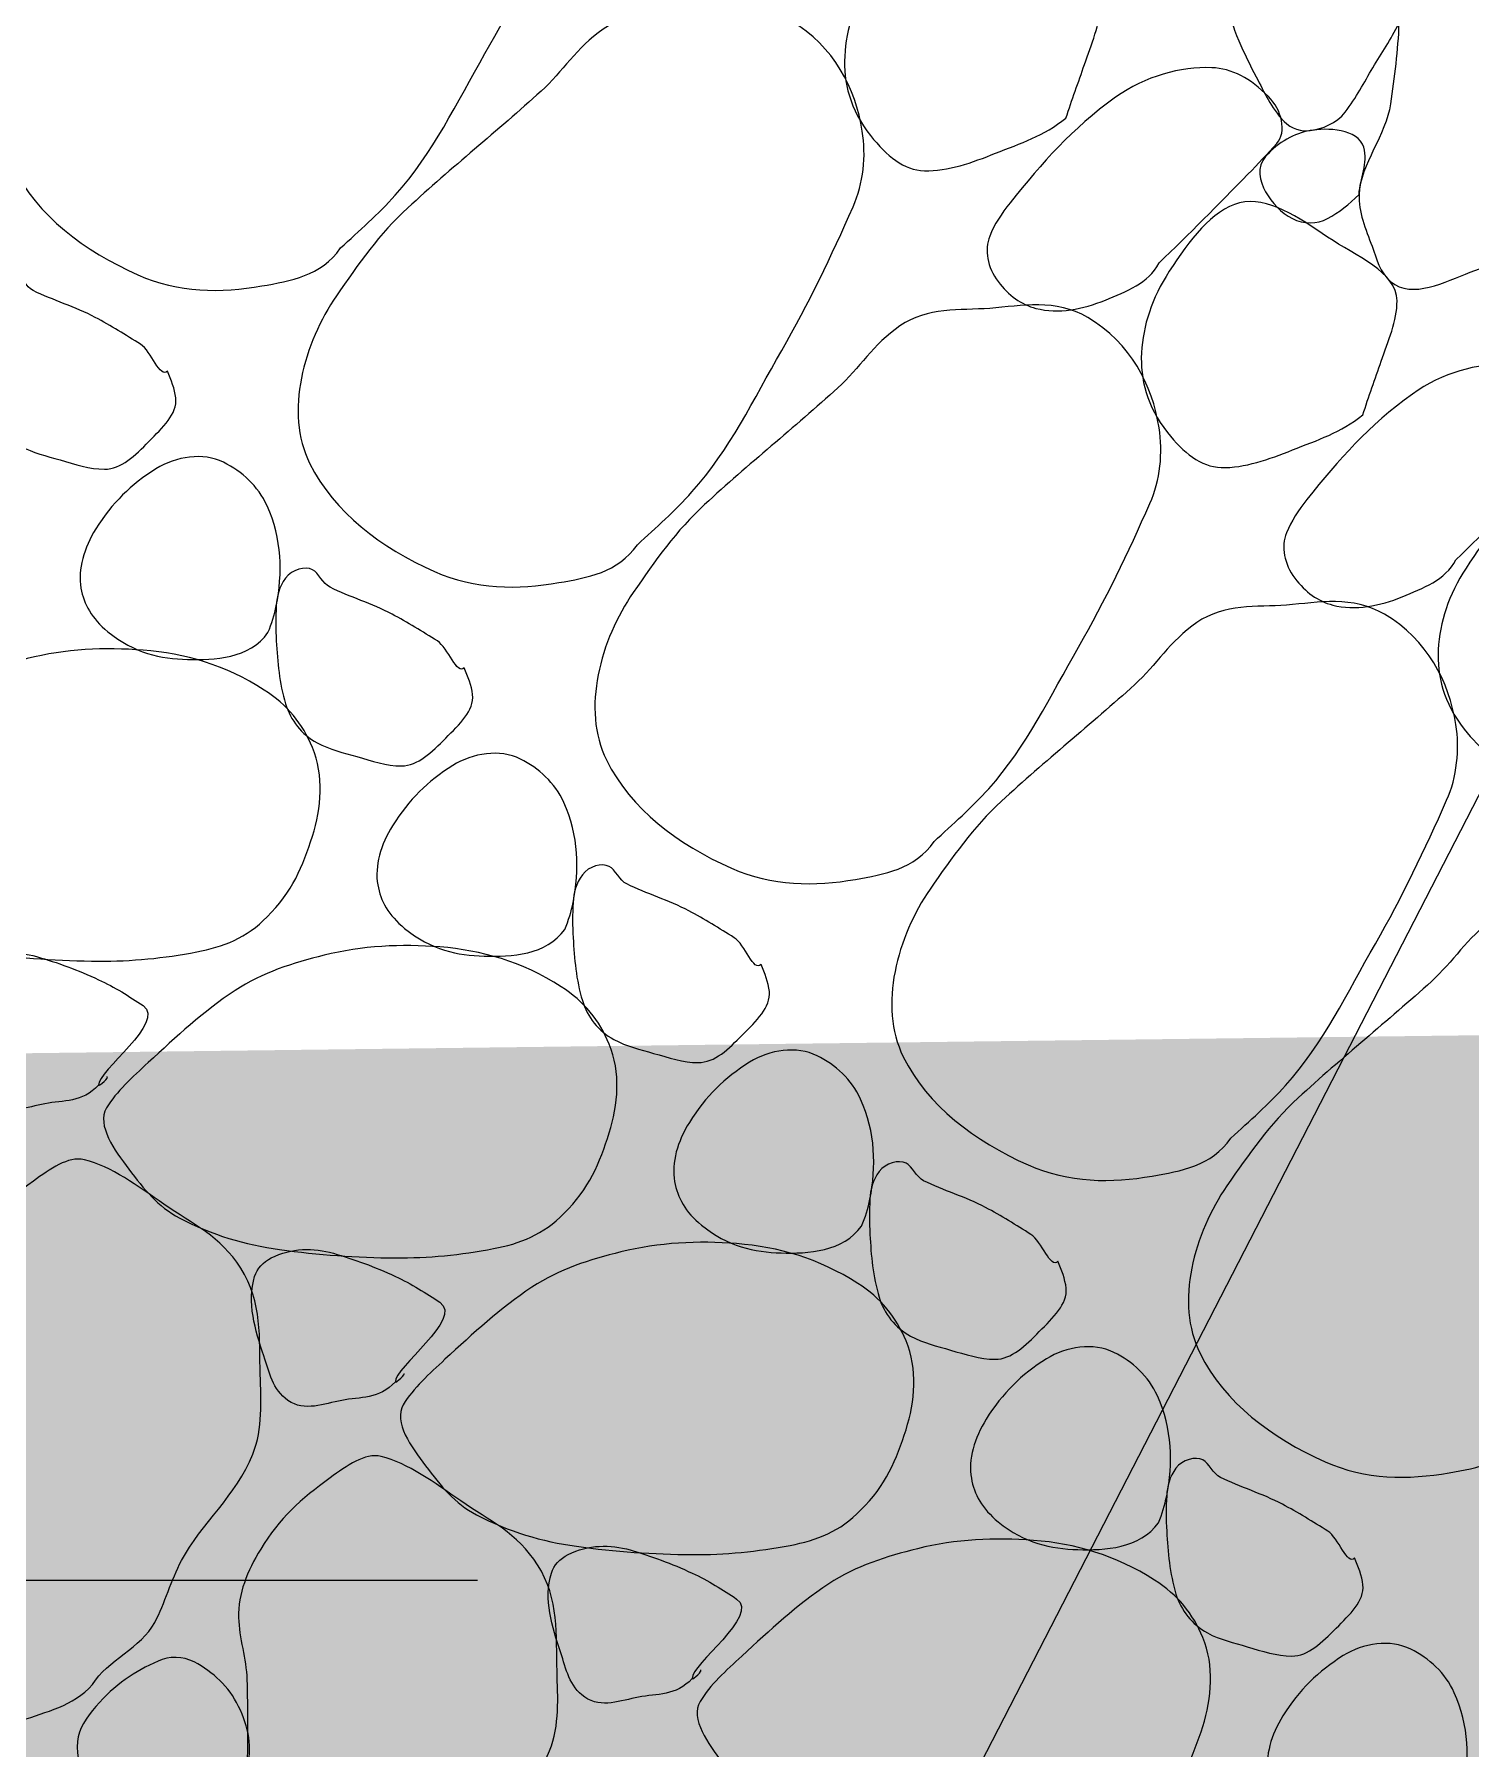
# Model space of a CAD drawing. Header units: feet. Extents: x 47819 to 50150, y 49272 to 50730.
# Drawn here: x 49385.9 to 49391.39, y 50327.24 to 50333.79 of the extents above; entities that cross this region are included whole.
import ezdxf

# ---------------------------------------------------------------- set-up
doc = ezdxf.new("R2010")
doc.units = ezdxf.units.FT
doc.header["$MEASUREMENT"] = 0
doc.linetypes.add('HIDDEN', pattern=[0.375, 0.25, -0.125])
doc.layers.add('GRID', color=254, linetype='HIDDEN')
doc.layers.add('SILT FENCE', color=200, linetype='Continuous')
doc.layers.add('Level 30', color=1, linetype='Continuous', lineweight=0)

msp = doc.modelspace()

# ---------------------------------------------------------------- linework, layer by layer
at = {"layer": 'GRID', "color": 252, "linetype": 'HIDDEN', "lineweight": 0, "ltscale": 33}
msp.add_line((47857.2219, 50327.8834), (50111.5419, 50327.8834), dxfattribs=at)
at = {"layer": 'Level 30', "color": 5, "linetype": 'Continuous', "lineweight": 0}
msp.add_line((49363.2033, 50276.0176), (49394.2252, 50336.3336), dxfattribs=at)
at = {"layer": 'Level 30', "color": 1, "linetype": 'Continuous', "lineweight": 0}
for points, knots in [([(49387.0743, 50332.9725), (49386.9997, 50332.8649), (49386.8823, 50332.8468), (49386.7738, 50332.8275), (49386.6191, 50332.8002), (49386.4543, 50332.801), (49386.3, 50332.87), (49386.0951, 50332.9616), (49385.9168, 50333.0947), (49385.8227, 50333.2836), (49385.7261, 50333.4775), (49385.8013, 50333.7438), (49385.9252, 50333.9236), (49386.0079, 50334.0435), (49386.0906, 50334.1613), (49386.1975, 50334.2594), (49386.3647, 50334.4129), (49386.5401, 50334.5544), (49386.7066, 50334.7049), (49386.7891, 50334.7795), (49386.8412, 50334.8712), (49386.9435, 50334.9418), (49387.0502, 50335.0155), (49387.1715, 50335.0002), (49387.2864, 50335.009), (49387.4102, 50335.0184), (49387.5375, 50335.0464), (49387.6612, 50334.9736), (49387.8259, 50334.8768), (49387.9073, 50334.7158), (49387.9334, 50334.5529), (49387.9486, 50334.458), (49387.9376, 50334.3525), (49387.8981, 50334.263), (49387.8152, 50334.0754), (49387.7284, 50333.8935), (49387.6258, 50333.715), (49387.5185, 50333.528), (49387.427, 50333.3345), (49387.2829, 50333.174), (49387.2176, 50333.1014), (49387.1456, 50333.0381), (49387.0743, 50332.9725)], [0, 0, 0, 0, 0.050597, 0.050597, 0.050597, 0.122728, 0.122728, 0.122728, 0.218507, 0.218507, 0.218507, 0.316787, 0.316787, 0.316787, 0.38235, 0.38235, 0.38235, 0.484937, 0.484937, 0.484937, 0.535738, 0.535738, 0.535738, 0.588733, 0.588733, 0.588733, 0.645816, 0.645816, 0.645816, 0.721809, 0.721809, 0.721809, 0.766098, 0.766098, 0.766098, 0.85889, 0.85889, 0.85889, 0.956017, 0.956017, 0.956017, 1, 1, 1, 1]), ([(49391.6606, 50333.0178), (49391.5831, 50332.9331), (49391.4841, 50332.915), (49391.3883, 50332.8799), (49391.2923, 50332.8447), (49391.1689, 50332.7749), (49391.0843, 50332.8445), (49391.0424, 50332.8791), (49391.0317, 50332.9299), (49391.0136, 50332.9789), (49390.9892, 50333.0447), (49390.9613, 50333.1119), (49390.9641, 50333.1769), (49390.9692, 50333.2935), (49391.0675, 50333.4028), (49391.0843, 50333.5233), (49391.0984, 50333.625), (49391.1122, 50333.7279), (49391.1161, 50333.8309), (49391.1204, 50333.944), (49391.119, 50334.0573), (49391.1161, 50334.1703), (49391.1141, 50334.2499), (49391.0859, 50334.3284), (49391.0843, 50334.4072), (49391.0824, 50334.498), (49391.1172, 50334.584), (49391.1691, 50334.6689), (49391.2409, 50334.7861), (49391.3206, 50334.8592), (49391.4343, 50334.9411), (49391.4974, 50334.9865), (49391.5663, 50335.0373), (49391.6288, 50335.0224), (49391.7319, 50334.9977), (49391.8324, 50334.9219), (49391.9328, 50334.8527), (49392.0429, 50334.7768), (49392.1492, 50334.7307), (49392.2263, 50334.6087), (49392.3097, 50334.4767), (49392.2968, 50334.3388), (49392.3005, 50334.2022), (49392.3033, 50334.1012), (49392.3115, 50333.9974), (49392.2722, 50333.8981), (49392.2094, 50333.739), (49392.0752, 50333.6333), (49392, 50333.4915), (49391.9603, 50333.4167), (49391.9365, 50333.3295), (49391.8975, 50333.2546), (49391.8468, 50333.1575), (49391.7155, 50333.1104), (49391.6606, 50333.0178)], [0, 0, 0, 0, 0.054316, 0.054316, 0.054316, 0.108799, 0.108799, 0.108799, 0.135821, 0.135821, 0.135821, 0.172146, 0.172146, 0.172146, 0.237422, 0.237422, 0.237422, 0.292461, 0.292461, 0.292461, 0.352873, 0.352873, 0.352873, 0.395413, 0.395413, 0.395413, 0.444368, 0.444368, 0.444368, 0.51201, 0.51201, 0.51201, 0.549525, 0.549525, 0.549525, 0.611502, 0.611502, 0.611502, 0.679424, 0.679424, 0.679424, 0.752988, 0.752988, 0.752988, 0.80734, 0.80734, 0.80734, 0.894432, 0.894432, 0.894432, 0.940374, 0.940374, 0.940374, 1, 1, 1, 1]), ([(49389.8447, 50333.4689), (49389.7607, 50333.4006), (49389.6712, 50333.3723), (49389.576, 50333.3345), (49389.4872, 50333.2993), (49389.393, 50333.2647), (49389.3038, 50333.2674), (49389.2259, 50333.2697), (49389.1595, 50333.3242), (49389.0987, 50333.4017), (49389.0194, 50333.5028), (49388.9942, 50333.6047), (49388.9997, 50333.7058), (49389.0055, 50333.8097), (49389.0383, 50333.9133), (49389.1058, 50334.0169), (49389.1829, 50334.1351), (49389.267, 50334.2499), (49389.3745, 50334.2785), (49389.4779, 50334.306), (49389.6026, 50334.2209), (49389.7104, 50334.1477), (49389.8181, 50334.0745), (49389.9737, 50334.0177), (49389.9755, 50333.9038), (49389.9768, 50333.8287), (49389.9411, 50333.7489), (49389.9154, 50333.674), (49389.892, 50333.6055), (49389.8674, 50333.5375), (49389.8447, 50333.4689)], [0, 0, 0, 0, 0.099321, 0.099321, 0.099321, 0.192025, 0.192025, 0.192025, 0.273076, 0.273076, 0.273076, 0.378794, 0.378794, 0.378794, 0.48747, 0.48747, 0.48747, 0.61146, 0.61146, 0.61146, 0.73063, 0.73063, 0.73063, 0.849753, 0.849753, 0.849753, 0.928287, 0.928287, 0.928287, 1, 1, 1, 1]), ([(49391.1161, 50333.8309), (49391.0852, 50333.7687), (49391.051, 50333.7175), (49391.0171, 50333.6612), (49390.9826, 50333.6039), (49390.9539, 50333.5476), (49390.9111, 50333.4915), (49390.8786, 50333.449), (49390.8228, 50333.427), (49390.7767, 50333.4208), (49390.7448, 50333.4165), (49390.7052, 50333.4275), (49390.6777, 50333.4562), (49390.6254, 50333.5107), (49390.6031, 50333.5664), (49390.5716, 50333.6259), (49390.5475, 50333.6715), (49390.5254, 50333.7164), (49390.5045, 50333.7638), (49390.4808, 50333.8173), (49390.4652, 50333.8781), (49390.4691, 50333.9335), (49390.4726, 50333.982), (49390.5028, 50334.025), (49390.5398, 50334.0678), (49390.6113, 50334.1506), (49390.6876, 50334.2015), (49390.7767, 50334.2411), (49390.8186, 50334.2596), (49390.872, 50334.2601), (49390.9146, 50334.2375), (49390.9887, 50334.1982), (49391.0458, 50334.1458), (49391.0843, 50334.0678), (49391.1226, 50333.9902), (49391.139, 50333.9066), (49391.1161, 50333.8309)], [0, 0, 0, 0, 0.087607, 0.087607, 0.087607, 0.176844, 0.176844, 0.176844, 0.244543, 0.244543, 0.244543, 0.291416, 0.291416, 0.291416, 0.380653, 0.380653, 0.380653, 0.449045, 0.449045, 0.449045, 0.526343, 0.526343, 0.526343, 0.594042, 0.594042, 0.594042, 0.724902, 0.724902, 0.724902, 0.786407, 0.786407, 0.786407, 0.893424, 0.893424, 0.893424, 1, 1, 1, 1]), ([(49388.2078, 50331.839), (49388.1332, 50331.7315), (49388.0158, 50331.7133), (49387.9073, 50331.6941), (49387.7526, 50331.6667), (49387.5878, 50331.6675), (49387.4335, 50331.7365), (49387.2286, 50331.8281), (49387.0503, 50331.9612), (49386.9562, 50332.1501), (49386.8596, 50332.344), (49386.9348, 50332.6103), (49387.0587, 50332.7901), (49387.1414, 50332.91), (49387.2241, 50333.0278), (49387.331, 50333.1259), (49387.4982, 50333.2794), (49387.6736, 50333.4209), (49387.8401, 50333.5714), (49387.9226, 50333.646), (49387.9747, 50333.7377), (49388.077, 50333.8083), (49388.1837, 50333.882), (49388.305, 50333.8667), (49388.4199, 50333.8755), (49388.5437, 50333.8849), (49388.6709, 50333.9129), (49388.7947, 50333.8401), (49388.9594, 50333.7433), (49389.0408, 50333.5823), (49389.0669, 50333.4194), (49389.0821, 50333.3245), (49389.0711, 50333.219), (49389.0316, 50333.1295), (49388.9487, 50332.9419), (49388.8619, 50332.7601), (49388.7593, 50332.5815), (49388.652, 50332.3946), (49388.5605, 50332.201), (49388.4164, 50332.0405), (49388.3511, 50331.9679), (49388.2791, 50331.9046), (49388.2078, 50331.839)], [0, 0, 0, 0, 0.050597, 0.050597, 0.050597, 0.122728, 0.122728, 0.122728, 0.218507, 0.218507, 0.218507, 0.316787, 0.316787, 0.316787, 0.38235, 0.38235, 0.38235, 0.484937, 0.484937, 0.484937, 0.535738, 0.535738, 0.535738, 0.588733, 0.588733, 0.588733, 0.645816, 0.645816, 0.645816, 0.721809, 0.721809, 0.721809, 0.766098, 0.766098, 0.766098, 0.85889, 0.85889, 0.85889, 0.956017, 0.956017, 0.956017, 1, 1, 1, 1]), ([(49390.2004, 50332.9152), (49390.16, 50332.8362), (49390.0745, 50332.8073), (49389.9953, 50332.7738), (49389.9105, 50332.7379), (49389.8153, 50332.72), (49389.7302, 50332.742), (49389.6736, 50332.7566), (49389.626, 50332.7901), (49389.5852, 50332.8445), (49389.5448, 50332.8985), (49389.5321, 50332.9656), (49389.5534, 50333.0178), (49389.5714, 50333.0619), (49389.5984, 50333.1044), (49389.6312, 50333.145), (49389.7563, 50333.3005), (49389.8648, 50333.4266), (49390.0342, 50333.5481), (49390.1486, 50333.6301), (49390.2815, 50333.6654), (49390.4019, 50333.6612), (49390.4777, 50333.6586), (49390.5497, 50333.6201), (49390.6176, 50333.5516), (49390.669, 50333.4998), (49390.6896, 50333.4164), (49390.6494, 50333.3713), (49390.6143, 50333.3319), (49390.5776, 50333.2934), (49390.5398, 50333.2546), (49390.4267, 50333.1386), (49390.3135, 50333.0237), (49390.2004, 50332.9152)], [0, 0, 0, 0, 0.081972, 0.081972, 0.081972, 0.169857, 0.169857, 0.169857, 0.228285, 0.228285, 0.228285, 0.286248, 0.286248, 0.286248, 0.335334, 0.335334, 0.335334, 0.522907, 0.522907, 0.522907, 0.649504, 0.649504, 0.649504, 0.729114, 0.729114, 0.729114, 0.789367, 0.789367, 0.789367, 0.842044, 0.842044, 0.842044, 1, 1, 1, 1]), ([(49390.9641, 50333.1769), (49390.926, 50333.1387), (49390.8881, 50333.109), (49390.8439, 50333.0849), (49390.8046, 50333.0636), (49390.7514, 50333.0636), (49390.7095, 50333.0849), (49390.6644, 50333.108), (49390.6325, 50333.145), (49390.607, 50333.1875), (49390.5833, 50333.2268), (49390.5727, 50333.283), (49390.607, 50333.3218), (49390.6571, 50333.3786), (49390.7174, 50333.4096), (49390.7767, 50333.4208), (49390.8415, 50333.4331), (49390.9604, 50333.4282), (49390.9818, 50333.3572), (49390.9998, 50333.2973), (49390.9675, 50333.2372), (49390.9641, 50333.1769)], [0, 0, 0, 0, 0.13075, 0.13075, 0.13075, 0.246831, 0.246831, 0.246831, 0.372114, 0.372114, 0.372114, 0.488195, 0.488195, 0.488195, 0.657947, 0.657947, 0.657947, 0.84346, 0.84346, 0.84346, 1, 1, 1, 1]), ([(49390.9782, 50332.3354), (49390.8942, 50332.2671), (49390.8047, 50332.2388), (49390.7095, 50332.201), (49390.6207, 50332.1658), (49390.5264, 50332.1312), (49390.4373, 50332.1339), (49390.3593, 50332.1362), (49390.293, 50332.1907), (49390.2322, 50332.2682), (49390.1529, 50332.3693), (49390.1277, 50332.4712), (49390.1332, 50332.5723), (49390.139, 50332.6762), (49390.1718, 50332.7798), (49390.2393, 50332.8834), (49390.3164, 50333.0016), (49390.4005, 50333.1164), (49390.508, 50333.145), (49390.6114, 50333.1725), (49390.7361, 50333.0875), (49390.8439, 50333.0142), (49390.9516, 50332.941), (49391.1072, 50332.8842), (49391.109, 50332.7703), (49391.1103, 50332.6952), (49391.0746, 50332.6154), (49391.0489, 50332.5405), (49391.0255, 50332.4721), (49391.0009, 50332.404), (49390.9782, 50332.3354)], [0, 0, 0, 0, 0.099321, 0.099321, 0.099321, 0.192025, 0.192025, 0.192025, 0.273076, 0.273076, 0.273076, 0.378794, 0.378794, 0.378794, 0.48747, 0.48747, 0.48747, 0.61146, 0.61146, 0.61146, 0.73063, 0.73063, 0.73063, 0.849753, 0.849753, 0.849753, 0.928287, 0.928287, 0.928287, 1, 1, 1, 1]), ([(49386.4131, 50332.5023), (49386.427, 50332.469), (49386.4415, 50332.4335), (49386.445, 50332.3997), (49386.4512, 50332.3383), (49386.3947, 50332.2864), (49386.3424, 50332.2336), (49386.2888, 50332.1795), (49386.2372, 50332.1277), (49386.1727, 50332.1275), (49386.1169, 50332.1274), (49386.059, 50332.1466), (49386.003, 50332.1629), (49385.951, 50332.178), (49385.9005, 50332.1893), (49385.851, 50332.2159), (49385.7922, 50332.2475), (49385.7498, 50332.3017), (49385.7308, 50332.3644), (49385.7066, 50332.4441), (49385.7001, 50332.524), (49385.6954, 50332.6048), (49385.6929, 50332.6495), (49385.6928, 50332.6944), (49385.6954, 50332.7392), (49385.6976, 50332.7764), (49385.7057, 50332.8111), (49385.7308, 50332.8452), (49385.7549, 50332.878), (49385.8058, 50332.8908), (49385.8333, 50332.877), (49385.8577, 50332.8649), (49385.8727, 50332.8234), (49385.9005, 50332.8099), (49385.9761, 50332.773), (49386.0613, 50332.7474), (49386.1374, 50332.7073), (49386.1967, 50332.6761), (49386.2541, 50332.6398), (49386.3106, 50332.6048), (49386.3513, 50332.5796), (49386.3857, 50332.471), (49386.4131, 50332.5023)], [0, 0, 0, 0, 0.046192, 0.046192, 0.046192, 0.130206, 0.130206, 0.130206, 0.216316, 0.216316, 0.216316, 0.290904, 0.290904, 0.290904, 0.360184, 0.360184, 0.360184, 0.442388, 0.442388, 0.442388, 0.546946, 0.546946, 0.546946, 0.604754, 0.604754, 0.604754, 0.652861, 0.652861, 0.652861, 0.699053, 0.699053, 0.699053, 0.739929, 0.739929, 0.739929, 0.850992, 0.850992, 0.850992, 0.93761, 0.93761, 0.93761, 1, 1, 1, 1]), ([(49389.3413, 50330.7055), (49389.2667, 50330.598), (49389.1493, 50330.5798), (49389.0408, 50330.5606), (49388.8861, 50330.5332), (49388.7213, 50330.534), (49388.567, 50330.603), (49388.3621, 50330.6946), (49388.1838, 50330.8277), (49388.0897, 50331.0166), (49387.9931, 50331.2105), (49388.0683, 50331.4768), (49388.1922, 50331.6566), (49388.2749, 50331.7765), (49388.3576, 50331.8944), (49388.4645, 50331.9925), (49388.6317, 50332.146), (49388.807, 50332.2874), (49388.9736, 50332.4379), (49389.056, 50332.5125), (49389.1082, 50332.6042), (49389.2105, 50332.6748), (49389.3172, 50332.7485), (49389.4385, 50332.7332), (49389.5534, 50332.742), (49389.6772, 50332.7514), (49389.8044, 50332.7794), (49389.9282, 50332.7066), (49390.0929, 50332.6098), (49390.1743, 50332.4488), (49390.2004, 50332.2859), (49390.2156, 50332.191), (49390.2046, 50332.0855), (49390.1651, 50331.996), (49390.0822, 50331.8084), (49389.9953, 50331.6266), (49389.8928, 50331.448), (49389.7855, 50331.2611), (49389.6939, 50331.0675), (49389.5499, 50330.907), (49389.4846, 50330.8344), (49389.4126, 50330.7711), (49389.3413, 50330.7055)], [0, 0, 0, 0, 0.050597, 0.050597, 0.050597, 0.122728, 0.122728, 0.122728, 0.218507, 0.218507, 0.218507, 0.316787, 0.316787, 0.316787, 0.38235, 0.38235, 0.38235, 0.484937, 0.484937, 0.484937, 0.535738, 0.535738, 0.535738, 0.588733, 0.588733, 0.588733, 0.645816, 0.645816, 0.645816, 0.721809, 0.721809, 0.721809, 0.766098, 0.766098, 0.766098, 0.85889, 0.85889, 0.85889, 0.956017, 0.956017, 0.956017, 1, 1, 1, 1]), ([(49391.3339, 50331.7817), (49391.2935, 50331.7027), (49391.208, 50331.6738), (49391.1288, 50331.6403), (49391.044, 50331.6044), (49390.9488, 50331.5866), (49390.8637, 50331.6085), (49390.8071, 50331.6231), (49390.7595, 50331.6566), (49390.7187, 50331.711), (49390.6783, 50331.765), (49390.6656, 50331.8321), (49390.6869, 50331.8843), (49390.7049, 50331.9284), (49390.7319, 50331.9709), (49390.7647, 50332.0115), (49390.8898, 50332.167), (49390.9983, 50332.2931), (49391.1677, 50332.4146), (49391.2821, 50332.4966), (49391.415, 50332.5319), (49391.5354, 50332.5277), (49391.6112, 50332.5251), (49391.6832, 50332.4866), (49391.7511, 50332.4181), (49391.8025, 50332.3663), (49391.8231, 50332.2829), (49391.7829, 50332.2378), (49391.7478, 50332.1984), (49391.711, 50332.1599), (49391.6733, 50332.1211), (49391.5602, 50332.0051), (49391.447, 50331.8902), (49391.3339, 50331.7817)], [0, 0, 0, 0, 0.081972, 0.081972, 0.081972, 0.169857, 0.169857, 0.169857, 0.228285, 0.228285, 0.228285, 0.286248, 0.286248, 0.286248, 0.335334, 0.335334, 0.335334, 0.522907, 0.522907, 0.522907, 0.649504, 0.649504, 0.649504, 0.729114, 0.729114, 0.729114, 0.789367, 0.789367, 0.789367, 0.842044, 0.842044, 0.842044, 1, 1, 1, 1]), ([(49386.7971, 50331.5031), (49386.7276, 50331.4046), (49386.5917, 50331.3974), (49386.4895, 50331.4006), (49386.388, 50331.4038), (49386.2865, 50331.424), (49386.1855, 50331.5067), (49386.1242, 50331.5568), (49386.0934, 50331.6123), (49386.0829, 50331.6728), (49386.0704, 50331.7452), (49386.0944, 50331.827), (49386.1395, 50331.8991), (49386.2024, 50331.9996), (49386.2734, 50332.0687), (49386.3693, 50332.1289), (49386.4458, 50332.177), (49386.5493, 50332.1925), (49386.6274, 50332.1537), (49386.6982, 50332.1184), (49386.7587, 50332.0644), (49386.7936, 50331.9875), (49386.8505, 50331.862), (49386.8533, 50331.7291), (49386.8289, 50331.6057), (49386.8221, 50331.5711), (49386.8116, 50331.537), (49386.7971, 50331.5031)], [0, 0, 0, 0, 0.135954, 0.135954, 0.135954, 0.270983, 0.270983, 0.270983, 0.352857, 0.352857, 0.352857, 0.450656, 0.450656, 0.450656, 0.586933, 0.586933, 0.586933, 0.695652, 0.695652, 0.695652, 0.79419, 0.79419, 0.79419, 0.954985, 0.954985, 0.954985, 1, 1, 1, 1]), ([(49392.1117, 50331.2019), (49392.0277, 50331.1336), (49391.9382, 50331.1053), (49391.843, 50331.0676), (49391.7542, 50331.0323), (49391.6599, 50330.9977), (49391.5708, 50331.0004), (49391.4928, 50331.0027), (49391.4265, 50331.0572), (49391.3657, 50331.1347), (49391.2864, 50331.2358), (49391.2612, 50331.3377), (49391.2667, 50331.4388), (49391.2724, 50331.5427), (49391.3053, 50331.6463), (49391.3728, 50331.7499), (49391.4499, 50331.8681), (49391.5339, 50331.9829), (49391.6415, 50332.0115), (49391.7449, 50332.039), (49391.8696, 50331.954), (49391.9774, 50331.8807), (49392.0851, 50331.8075), (49392.2407, 50331.7507), (49392.2425, 50331.6368), (49392.2437, 50331.5617), (49392.2081, 50331.4819), (49392.1824, 50331.407), (49392.159, 50331.3386), (49392.1344, 50331.2705), (49392.1117, 50331.2019)], [0, 0, 0, 0, 0.099321, 0.099321, 0.099321, 0.192025, 0.192025, 0.192025, 0.273076, 0.273076, 0.273076, 0.378794, 0.378794, 0.378794, 0.48747, 0.48747, 0.48747, 0.61146, 0.61146, 0.61146, 0.73063, 0.73063, 0.73063, 0.849753, 0.849753, 0.849753, 0.928287, 0.928287, 0.928287, 1, 1, 1, 1]), ([(49387.5466, 50331.3688), (49387.5605, 50331.3355), (49387.575, 50331.3), (49387.5785, 50331.2663), (49387.5847, 50331.2048), (49387.5282, 50331.1529), (49387.4759, 50331.1001), (49387.4223, 50331.046), (49387.3707, 50330.9942), (49387.3062, 50330.994), (49387.2504, 50330.9939), (49387.1925, 50331.0131), (49387.1365, 50331.0294), (49387.0845, 50331.0445), (49387.034, 50331.0558), (49386.9845, 50331.0824), (49386.9257, 50331.114), (49386.8833, 50331.1682), (49386.8643, 50331.2309), (49386.8401, 50331.3106), (49386.8336, 50331.3905), (49386.8289, 50331.4713), (49386.8263, 50331.516), (49386.8263, 50331.5609), (49386.8289, 50331.6057), (49386.8311, 50331.6429), (49386.8391, 50331.6776), (49386.8643, 50331.7117), (49386.8884, 50331.7445), (49386.9393, 50331.7573), (49386.9668, 50331.7436), (49386.9911, 50331.7314), (49387.0062, 50331.6899), (49387.034, 50331.6764), (49387.1096, 50331.6395), (49387.1947, 50331.6139), (49387.2709, 50331.5738), (49387.3302, 50331.5426), (49387.3876, 50331.5063), (49387.4441, 50331.4713), (49387.4848, 50331.4461), (49387.5192, 50331.3375), (49387.5466, 50331.3688)], [0, 0, 0, 0, 0.046192, 0.046192, 0.046192, 0.130206, 0.130206, 0.130206, 0.216316, 0.216316, 0.216316, 0.290904, 0.290904, 0.290904, 0.360184, 0.360184, 0.360184, 0.442388, 0.442388, 0.442388, 0.546946, 0.546946, 0.546946, 0.604754, 0.604754, 0.604754, 0.652861, 0.652861, 0.652861, 0.699053, 0.699053, 0.699053, 0.739929, 0.739929, 0.739929, 0.850992, 0.850992, 0.850992, 0.93761, 0.93761, 0.93761, 1, 1, 1, 1]), ([(49390.4748, 50329.572), (49390.4002, 50329.4645), (49390.2828, 50329.4463), (49390.1742, 50329.4271), (49390.0196, 50329.3997), (49389.8548, 50329.4005), (49389.7005, 50329.4695), (49389.4956, 50329.5611), (49389.3173, 50329.6943), (49389.2232, 50329.8832), (49389.1266, 50330.077), (49389.2018, 50330.3433), (49389.3257, 50330.5231), (49389.4084, 50330.643), (49389.4911, 50330.7609), (49389.598, 50330.859), (49389.7652, 50331.0125), (49389.9405, 50331.1539), (49390.1071, 50331.3044), (49390.1895, 50331.379), (49390.2417, 50331.4707), (49390.344, 50331.5413), (49390.4507, 50331.615), (49390.572, 50331.5997), (49390.6869, 50331.6085), (49390.8107, 50331.6179), (49390.9379, 50331.6459), (49391.0617, 50331.5731), (49391.2264, 50331.4763), (49391.3078, 50331.3153), (49391.3339, 50331.1524), (49391.3491, 50331.0575), (49391.3381, 50330.952), (49391.2985, 50330.8625), (49391.2157, 50330.6749), (49391.1288, 50330.4931), (49391.0263, 50330.3145), (49390.919, 50330.1276), (49390.8274, 50329.934), (49390.6834, 50329.7736), (49390.6181, 50329.7009), (49390.5461, 50329.6376), (49390.4748, 50329.572)], [0, 0, 0, 0, 0.050597, 0.050597, 0.050597, 0.122728, 0.122728, 0.122728, 0.218507, 0.218507, 0.218507, 0.316787, 0.316787, 0.316787, 0.38235, 0.38235, 0.38235, 0.484937, 0.484937, 0.484937, 0.535738, 0.535738, 0.535738, 0.588733, 0.588733, 0.588733, 0.645816, 0.645816, 0.645816, 0.721809, 0.721809, 0.721809, 0.766098, 0.766098, 0.766098, 0.85889, 0.85889, 0.85889, 0.956017, 0.956017, 0.956017, 1, 1, 1, 1]), ([(49386.7936, 50330.4177), (49386.7168, 50330.3372), (49386.6245, 50330.3024), (49386.5249, 50330.2834), (49386.4, 50330.2596), (49386.2752, 50330.2472), (49386.1501, 50330.248), (49386.0029, 50330.249), (49385.8554, 50330.2592), (49385.7082, 50330.2798), (49385.5751, 50330.2985), (49385.4504, 50330.3347), (49385.3263, 50330.4), (49385.2426, 50330.4441), (49385.1903, 50330.5104), (49385.1319, 50330.5874), (49385.0781, 50330.6583), (49385.0077, 50330.755), (49385.047, 50330.8208), (49385.0843, 50330.8831), (49385.1468, 50330.9396), (49385.2061, 50330.994), (49385.3151, 50331.094), (49385.4143, 50331.1875), (49385.5385, 50331.2698), (49385.6434, 50331.3393), (49385.7584, 50331.3743), (49385.8779, 50331.4041), (49386.0229, 50331.4404), (49386.1738, 50331.4477), (49386.3198, 50331.436), (49386.4805, 50331.423), (49386.632, 50331.3805), (49386.783, 50331.2839), (49386.8716, 50331.2273), (49386.9291, 50331.1552), (49386.9668, 50331.0647), (49387.0115, 50330.9574), (49387.0011, 50330.8332), (49386.9668, 50330.7253), (49386.9312, 50330.6131), (49386.89, 50330.5111), (49386.7936, 50330.4177)], [0, 0, 0, 0, 0.060327, 0.060327, 0.060327, 0.135919, 0.135919, 0.135919, 0.224896, 0.224896, 0.224896, 0.305284, 0.305284, 0.305284, 0.359513, 0.359513, 0.359513, 0.409373, 0.409373, 0.409373, 0.456607, 0.456607, 0.456607, 0.543329, 0.543329, 0.543329, 0.616633, 0.616633, 0.616633, 0.70561, 0.70561, 0.70561, 0.803499, 0.803499, 0.803499, 0.860951, 0.860951, 0.860951, 0.929109, 0.929109, 0.929109, 1, 1, 1, 1]), ([(49387.9306, 50330.3696), (49387.8611, 50330.2711), (49387.7252, 50330.2639), (49387.623, 50330.2671), (49387.5215, 50330.2703), (49387.42, 50330.2905), (49387.3189, 50330.3732), (49387.2577, 50330.4233), (49387.2269, 50330.4788), (49387.2164, 50330.5393), (49387.2039, 50330.6117), (49387.2279, 50330.6935), (49387.273, 50330.7656), (49387.3358, 50330.8661), (49387.4069, 50330.9352), (49387.5028, 50330.9954), (49387.5793, 50331.0435), (49387.6828, 50331.0591), (49387.7609, 50331.0202), (49387.8317, 50330.9849), (49387.8922, 50330.9309), (49387.9271, 50330.854), (49387.984, 50330.7285), (49387.9868, 50330.5956), (49387.9624, 50330.4722), (49387.9556, 50330.4376), (49387.9451, 50330.4036), (49387.9306, 50330.3696)], [0, 0, 0, 0, 0.135954, 0.135954, 0.135954, 0.270983, 0.270983, 0.270983, 0.352857, 0.352857, 0.352857, 0.450656, 0.450656, 0.450656, 0.586933, 0.586933, 0.586933, 0.695652, 0.695652, 0.695652, 0.79419, 0.79419, 0.79419, 0.954985, 0.954985, 0.954985, 1, 1, 1, 1]), ([(49388.6801, 50330.2353), (49388.694, 50330.202), (49388.7085, 50330.1665), (49388.7119, 50330.1328), (49388.7182, 50330.0713), (49388.6617, 50330.0194), (49388.6094, 50329.9666), (49388.5558, 50329.9125), (49388.5042, 50329.8607), (49388.4397, 50329.8605), (49388.3839, 50329.8604), (49388.326, 50329.8796), (49388.27, 50329.8959), (49388.218, 50329.911), (49388.1675, 50329.9223), (49388.118, 50329.9489), (49388.0592, 50329.9805), (49388.0168, 50330.0347), (49387.9978, 50330.0974), (49387.9736, 50330.1771), (49387.9671, 50330.257), (49387.9624, 50330.3378), (49387.9598, 50330.3825), (49387.9598, 50330.4274), (49387.9624, 50330.4722), (49387.9646, 50330.5094), (49387.9726, 50330.5441), (49387.9978, 50330.5782), (49388.0219, 50330.6111), (49388.0728, 50330.6238), (49388.1003, 50330.6101), (49388.1246, 50330.5979), (49388.1397, 50330.5564), (49388.1675, 50330.5429), (49388.243, 50330.506), (49388.3282, 50330.4804), (49388.4044, 50330.4404), (49388.4637, 50330.4091), (49388.5211, 50330.3728), (49388.5776, 50330.3378), (49388.6183, 50330.3126), (49388.6527, 50330.204), (49388.6801, 50330.2353)], [0, 0, 0, 0, 0.046192, 0.046192, 0.046192, 0.130206, 0.130206, 0.130206, 0.216316, 0.216316, 0.216316, 0.290904, 0.290904, 0.290904, 0.360184, 0.360184, 0.360184, 0.442388, 0.442388, 0.442388, 0.546946, 0.546946, 0.546946, 0.604754, 0.604754, 0.604754, 0.652861, 0.652861, 0.652861, 0.699053, 0.699053, 0.699053, 0.739929, 0.739929, 0.739929, 0.850992, 0.850992, 0.850992, 0.93761, 0.93761, 0.93761, 1, 1, 1, 1]), ([(49391.6083, 50328.4385), (49391.5337, 50328.331), (49391.4162, 50328.3128), (49391.3077, 50328.2936), (49391.1531, 50328.2662), (49390.9883, 50328.267), (49390.834, 50328.336), (49390.6291, 50328.4276), (49390.4508, 50328.5608), (49390.3567, 50328.7497), (49390.2601, 50328.9435), (49390.3353, 50329.2098), (49390.4592, 50329.3896), (49390.5419, 50329.5095), (49390.6245, 50329.6274), (49390.7314, 50329.7255), (49390.8987, 50329.879), (49391.074, 50330.0204), (49391.2406, 50330.1709), (49391.323, 50330.2455), (49391.3752, 50330.3372), (49391.4774, 50330.4078), (49391.5841, 50330.4815), (49391.7054, 50330.4662), (49391.8204, 50330.475), (49391.9442, 50330.4845), (49392.0714, 50330.5124), (49392.1952, 50330.4396), (49392.3599, 50330.3428), (49392.4413, 50330.1818), (49392.4674, 50330.0189), (49392.4826, 50329.924), (49392.4716, 50329.8186), (49392.432, 50329.729), (49392.3492, 50329.5414), (49392.2623, 50329.3596), (49392.1598, 50329.181), (49392.0525, 50328.9941), (49391.9609, 50328.8005), (49391.8169, 50328.6401), (49391.7516, 50328.5674), (49391.6796, 50328.5041), (49391.6083, 50328.4385)], [0, 0, 0, 0, 0.050597, 0.050597, 0.050597, 0.122728, 0.122728, 0.122728, 0.218507, 0.218507, 0.218507, 0.316787, 0.316787, 0.316787, 0.38235, 0.38235, 0.38235, 0.484937, 0.484937, 0.484937, 0.535738, 0.535738, 0.535738, 0.588733, 0.588733, 0.588733, 0.645816, 0.645816, 0.645816, 0.721809, 0.721809, 0.721809, 0.766098, 0.766098, 0.766098, 0.85889, 0.85889, 0.85889, 0.956017, 0.956017, 0.956017, 1, 1, 1, 1]), ([(49387.9271, 50329.2842), (49387.8503, 50329.2037), (49387.758, 50329.1689), (49387.6584, 50329.1499), (49387.5335, 50329.1261), (49387.4087, 50329.1137), (49387.2836, 50329.1145), (49387.1364, 50329.1155), (49386.9889, 50329.1257), (49386.8417, 50329.1463), (49386.7086, 50329.165), (49386.5839, 50329.2012), (49386.4598, 50329.2666), (49386.3761, 50329.3107), (49386.3238, 50329.3769), (49386.2654, 50329.4539), (49386.2116, 50329.5248), (49386.1412, 50329.6215), (49386.1805, 50329.6873), (49386.2178, 50329.7496), (49386.2803, 50329.8061), (49386.3396, 50329.8605), (49386.4486, 50329.9605), (49386.5478, 50330.0541), (49386.6719, 50330.1363), (49386.7769, 50330.2058), (49386.8919, 50330.2408), (49387.0114, 50330.2706), (49387.1564, 50330.3069), (49387.3072, 50330.3142), (49387.4533, 50330.3025), (49387.614, 50330.2895), (49387.7655, 50330.247), (49387.9165, 50330.1504), (49388.0051, 50330.0938), (49388.0626, 50330.0217), (49388.1003, 50329.9312), (49388.145, 50329.8239), (49388.1346, 50329.6997), (49388.1003, 50329.5918), (49388.0647, 50329.4796), (49388.0235, 50329.3776), (49387.9271, 50329.2842)], [0, 0, 0, 0, 0.060327, 0.060327, 0.060327, 0.135919, 0.135919, 0.135919, 0.224896, 0.224896, 0.224896, 0.305284, 0.305284, 0.305284, 0.359513, 0.359513, 0.359513, 0.409373, 0.409373, 0.409373, 0.456607, 0.456607, 0.456607, 0.543329, 0.543329, 0.543329, 0.616633, 0.616633, 0.616633, 0.70561, 0.70561, 0.70561, 0.803499, 0.803499, 0.803499, 0.860951, 0.860951, 0.860951, 0.929109, 0.929109, 0.929109, 1, 1, 1, 1]), ([(49386.1501, 50329.7743), (49386.0873, 50329.7069), (49386.0157, 50329.717), (49385.945, 50329.7035), (49385.8782, 50329.6908), (49385.8036, 50329.659), (49385.74, 50329.7035), (49385.6801, 50329.7455), (49385.6694, 50329.811), (49385.6481, 50329.8733), (49385.6142, 50329.972), (49385.5826, 50330.0797), (49385.6127, 50330.1773), (49385.6221, 50330.2077), (49385.6455, 50330.2323), (49385.6763, 50330.248), (49385.7534, 50330.2872), (49385.8382, 50330.2871), (49385.9132, 50330.2657), (49385.9931, 50330.2429), (49386.0714, 50330.2137), (49386.1501, 50330.1773), (49386.2113, 50330.149), (49386.2683, 50330.1135), (49386.3198, 50330.0783), (49386.411, 50330.016), (49386.1442, 50329.8277), (49386.1501, 50329.7743), (49386.1509, 50329.7674), (49386.1949, 50329.8084), (49386.1819, 50329.8061)], [0, 0, 0, 0, 0.103475, 0.103475, 0.103475, 0.201297, 0.201297, 0.201297, 0.293367, 0.293367, 0.293367, 0.439391, 0.439391, 0.439391, 0.484772, 0.484772, 0.484772, 0.598088, 0.598088, 0.598088, 0.7187, 0.7187, 0.7187, 0.812423, 0.812423, 0.812423, 0.978533, 0.978533, 0.978533, 1, 1, 1, 1]), ([(49389.0641, 50329.2362), (49388.9945, 50329.1376), (49388.8587, 50329.1304), (49388.7565, 50329.1336), (49388.655, 50329.1368), (49388.5535, 50329.1571), (49388.4524, 50329.2397), (49388.3911, 50329.2898), (49388.3604, 50329.3453), (49388.3499, 50329.4059), (49388.3374, 50329.4782), (49388.3614, 50329.56), (49388.4065, 50329.6321), (49388.4693, 50329.7326), (49388.5404, 50329.8017), (49388.6363, 50329.8619), (49388.7128, 50329.91), (49388.8163, 50329.9256), (49388.8944, 50329.8867), (49388.9651, 50329.8515), (49389.0257, 50329.7974), (49389.0606, 50329.7205), (49389.1175, 50329.595), (49389.1203, 50329.4621), (49389.0959, 50329.3387), (49389.0891, 50329.3041), (49389.0786, 50329.2701), (49389.0641, 50329.2362)], [0, 0, 0, 0, 0.135954, 0.135954, 0.135954, 0.270983, 0.270983, 0.270983, 0.352857, 0.352857, 0.352857, 0.450656, 0.450656, 0.450656, 0.586933, 0.586933, 0.586933, 0.695652, 0.695652, 0.695652, 0.79419, 0.79419, 0.79419, 0.954985, 0.954985, 0.954985, 1, 1, 1, 1]), ([(49386.1275, 50327.4846), (49386.05, 50327.4), (49385.951, 50327.3819), (49385.8552, 50327.3468), (49385.7592, 50327.3116), (49385.6357, 50327.2417), (49385.5512, 50327.3114), (49385.5092, 50327.346), (49385.4986, 50327.3968), (49385.4805, 50327.4458), (49385.4561, 50327.5116), (49385.4281, 50327.5788), (49385.431, 50327.6437), (49385.4361, 50327.7604), (49385.5344, 50327.8697), (49385.5512, 50327.9902), (49385.5653, 50328.0919), (49385.5791, 50328.1948), (49385.583, 50328.2978), (49385.5873, 50328.4109), (49385.5858, 50328.5242), (49385.583, 50328.6372), (49385.581, 50328.7168), (49385.5528, 50328.7953), (49385.5512, 50328.8741), (49385.5493, 50328.9648), (49385.5841, 50329.0508), (49385.636, 50329.1357), (49385.7078, 50329.253), (49385.7875, 50329.3261), (49385.9012, 50329.408), (49385.9642, 50329.4534), (49386.0332, 50329.5042), (49386.0957, 50329.4893), (49386.1988, 50329.4646), (49386.2993, 50329.3888), (49386.3997, 50329.3196), (49386.5098, 50329.2437), (49386.6161, 50329.1976), (49386.6932, 50329.0756), (49386.7766, 50328.9436), (49386.7636, 50328.8057), (49386.7674, 50328.6691), (49386.7702, 50328.5681), (49386.7783, 50328.4643), (49386.7391, 50328.365), (49386.6763, 50328.2058), (49386.5421, 50328.1002), (49386.4669, 50327.9584), (49386.4272, 50327.8836), (49386.4034, 50327.7963), (49386.3644, 50327.7215), (49386.3136, 50327.6244), (49386.1824, 50327.5773), (49386.1275, 50327.4846)], [0, 0, 0, 0, 0.054316, 0.054316, 0.054316, 0.108799, 0.108799, 0.108799, 0.135821, 0.135821, 0.135821, 0.172146, 0.172146, 0.172146, 0.237422, 0.237422, 0.237422, 0.292461, 0.292461, 0.292461, 0.352873, 0.352873, 0.352873, 0.395413, 0.395413, 0.395413, 0.444368, 0.444368, 0.444368, 0.51201, 0.51201, 0.51201, 0.549525, 0.549525, 0.549525, 0.611502, 0.611502, 0.611502, 0.679424, 0.679424, 0.679424, 0.752988, 0.752988, 0.752988, 0.80734, 0.80734, 0.80734, 0.894432, 0.894432, 0.894432, 0.940374, 0.940374, 0.940374, 1, 1, 1, 1]), ([(49389.8136, 50329.1018), (49389.8275, 50329.0685), (49389.842, 50329.033), (49389.8454, 50328.9993), (49389.8517, 50328.9378), (49389.7952, 50328.8859), (49389.7429, 50328.8331), (49389.6893, 50328.779), (49389.6377, 50328.7272), (49389.5732, 50328.727), (49389.5174, 50328.7269), (49389.4595, 50328.7461), (49389.4035, 50328.7624), (49389.3515, 50328.7775), (49389.301, 50328.7888), (49389.2515, 50328.8154), (49389.1927, 50328.847), (49389.1503, 50328.9012), (49389.1313, 50328.9639), (49389.1071, 50329.0437), (49389.1006, 50329.1235), (49389.0959, 50329.2043), (49389.0933, 50329.249), (49389.0933, 50329.2939), (49389.0959, 50329.3387), (49389.0981, 50329.3759), (49389.1061, 50329.4106), (49389.1313, 50329.4447), (49389.1554, 50329.4776), (49389.2063, 50329.4903), (49389.2338, 50329.4766), (49389.2581, 50329.4644), (49389.2732, 50329.423), (49389.301, 50329.4094), (49389.3765, 50329.3725), (49389.4617, 50329.3469), (49389.5378, 50329.3069), (49389.5972, 50329.2756), (49389.6546, 50329.2393), (49389.7111, 50329.2043), (49389.7518, 50329.1791), (49389.7862, 50329.0705), (49389.8136, 50329.1018)], [0, 0, 0, 0, 0.046192, 0.046192, 0.046192, 0.130206, 0.130206, 0.130206, 0.216316, 0.216316, 0.216316, 0.290904, 0.290904, 0.290904, 0.360184, 0.360184, 0.360184, 0.442388, 0.442388, 0.442388, 0.546946, 0.546946, 0.546946, 0.604754, 0.604754, 0.604754, 0.652861, 0.652861, 0.652861, 0.699053, 0.699053, 0.699053, 0.739929, 0.739929, 0.739929, 0.850992, 0.850992, 0.850992, 0.93761, 0.93761, 0.93761, 1, 1, 1, 1]), ([(49389.0606, 50328.1507), (49388.9838, 50328.0702), (49388.8915, 50328.0354), (49388.7919, 50328.0164), (49388.667, 50327.9926), (49388.5422, 50327.9802), (49388.4171, 50327.981), (49388.2699, 50327.982), (49388.1224, 50327.9923), (49387.9751, 50328.0129), (49387.8421, 50328.0315), (49387.7174, 50328.0677), (49387.5933, 50328.1331), (49387.5096, 50328.1772), (49387.4573, 50328.2434), (49387.3989, 50328.3204), (49387.3451, 50328.3913), (49387.2747, 50328.488), (49387.314, 50328.5538), (49387.3513, 50328.6161), (49387.4138, 50328.6726), (49387.4731, 50328.727), (49387.5821, 50328.827), (49387.6813, 50328.9206), (49387.8054, 50329.0028), (49387.9104, 50329.0723), (49388.0254, 50329.1073), (49388.1448, 50329.1372), (49388.2899, 50329.1734), (49388.4407, 50329.1807), (49388.5868, 50329.169), (49388.7475, 50329.156), (49388.899, 50329.1135), (49389.0499, 50329.0169), (49389.1385, 50328.9603), (49389.1961, 50328.8882), (49389.2338, 50328.7977), (49389.2785, 50328.6904), (49389.2681, 50328.5662), (49389.2338, 50328.4583), (49389.1982, 50328.3461), (49389.157, 50328.2442), (49389.0606, 50328.1507)], [0, 0, 0, 0, 0.060327, 0.060327, 0.060327, 0.135919, 0.135919, 0.135919, 0.224896, 0.224896, 0.224896, 0.305284, 0.305284, 0.305284, 0.359513, 0.359513, 0.359513, 0.409373, 0.409373, 0.409373, 0.456607, 0.456607, 0.456607, 0.543329, 0.543329, 0.543329, 0.616633, 0.616633, 0.616633, 0.70561, 0.70561, 0.70561, 0.803499, 0.803499, 0.803499, 0.860951, 0.860951, 0.860951, 0.929109, 0.929109, 0.929109, 1, 1, 1, 1]), ([(49387.2836, 50328.6408), (49387.2208, 50328.5734), (49387.1492, 50328.5836), (49387.0785, 50328.5701), (49387.0117, 50328.5573), (49386.9371, 50328.5255), (49386.8735, 50328.5701), (49386.8136, 50328.612), (49386.8029, 50328.6775), (49386.7815, 50328.7398), (49386.7477, 50328.8385), (49386.7161, 50328.9462), (49386.7462, 50329.0438), (49386.7556, 50329.0742), (49386.779, 50329.0988), (49386.8098, 50329.1145), (49386.8869, 50329.1537), (49386.9717, 50329.1536), (49387.0467, 50329.1322), (49387.1266, 50329.1094), (49387.2049, 50329.0802), (49387.2836, 50329.0438), (49387.3447, 50329.0155), (49387.4018, 50328.98), (49387.4533, 50328.9448), (49387.5445, 50328.8825), (49387.2777, 50328.6942), (49387.2836, 50328.6408), (49387.2844, 50328.6339), (49387.3284, 50328.6749), (49387.3154, 50328.6726)], [0, 0, 0, 0, 0.103475, 0.103475, 0.103475, 0.201297, 0.201297, 0.201297, 0.293367, 0.293367, 0.293367, 0.439391, 0.439391, 0.439391, 0.484772, 0.484772, 0.484772, 0.598088, 0.598088, 0.598088, 0.7187, 0.7187, 0.7187, 0.812423, 0.812423, 0.812423, 0.978533, 0.978533, 0.978533, 1, 1, 1, 1]), ([(49390.1976, 50328.1027), (49390.128, 50328.0041), (49389.9922, 50327.9969), (49389.89, 50328.0001), (49389.7885, 50328.0033), (49389.687, 50328.0236), (49389.5859, 50328.1062), (49389.5246, 50328.1563), (49389.4939, 50328.2118), (49389.4834, 50328.2724), (49389.4709, 50328.3447), (49389.4949, 50328.4265), (49389.54, 50328.4986), (49389.6028, 50328.5991), (49389.6739, 50328.6682), (49389.7698, 50328.7284), (49389.8463, 50328.7765), (49389.9498, 50328.7921), (49390.0279, 50328.7532), (49390.0986, 50328.718), (49390.1592, 50328.6639), (49390.194, 50328.587), (49390.251, 50328.4615), (49390.2538, 50328.3286), (49390.2294, 50328.2052), (49390.2226, 50328.1706), (49390.2121, 50328.1366), (49390.1976, 50328.1027)], [0, 0, 0, 0, 0.135954, 0.135954, 0.135954, 0.270983, 0.270983, 0.270983, 0.352857, 0.352857, 0.352857, 0.450656, 0.450656, 0.450656, 0.586933, 0.586933, 0.586933, 0.695652, 0.695652, 0.695652, 0.79419, 0.79419, 0.79419, 0.954985, 0.954985, 0.954985, 1, 1, 1, 1]), ([(49387.261, 50326.3512), (49387.1835, 50326.2665), (49387.0845, 50326.2484), (49386.9887, 50326.2133), (49386.8927, 50326.1781), (49386.7692, 50326.1083), (49386.6847, 50326.1779), (49386.6427, 50326.2125), (49386.6321, 50326.2633), (49386.614, 50326.3123), (49386.5896, 50326.3781), (49386.5616, 50326.4453), (49386.5645, 50326.5103), (49386.5695, 50326.6269), (49386.6679, 50326.7362), (49386.6847, 50326.8567), (49386.6988, 50326.9584), (49386.7125, 50327.0613), (49386.7165, 50327.1643), (49386.7208, 50327.2774), (49386.7193, 50327.3907), (49386.7165, 50327.5037), (49386.7145, 50327.5833), (49386.6863, 50327.6618), (49386.6847, 50327.7406), (49386.6828, 50327.8314), (49386.7176, 50327.9174), (49386.7695, 50328.0022), (49386.8413, 50328.1195), (49386.921, 50328.1926), (49387.0347, 50328.2745), (49387.0977, 50328.3199), (49387.1667, 50328.3707), (49387.2291, 50328.3558), (49387.3323, 50328.3311), (49387.4328, 50328.2553), (49387.5332, 50328.1861), (49387.6433, 50328.1102), (49387.7496, 50328.0641), (49387.8267, 50327.9421), (49387.9101, 50327.8101), (49387.8971, 50327.6722), (49387.9009, 50327.5356), (49387.9037, 50327.4346), (49387.9118, 50327.3308), (49387.8726, 50327.2315), (49387.8098, 50327.0724), (49387.6756, 50326.9667), (49387.6004, 50326.8249), (49387.5607, 50326.7501), (49387.5369, 50326.6629), (49387.4978, 50326.588), (49387.4471, 50326.4909), (49387.3159, 50326.4438), (49387.261, 50326.3512)], [0, 0, 0, 0, 0.054316, 0.054316, 0.054316, 0.108799, 0.108799, 0.108799, 0.135821, 0.135821, 0.135821, 0.172146, 0.172146, 0.172146, 0.237422, 0.237422, 0.237422, 0.292461, 0.292461, 0.292461, 0.352873, 0.352873, 0.352873, 0.395413, 0.395413, 0.395413, 0.444368, 0.444368, 0.444368, 0.51201, 0.51201, 0.51201, 0.549525, 0.549525, 0.549525, 0.611502, 0.611502, 0.611502, 0.679424, 0.679424, 0.679424, 0.752988, 0.752988, 0.752988, 0.80734, 0.80734, 0.80734, 0.894432, 0.894432, 0.894432, 0.940374, 0.940374, 0.940374, 1, 1, 1, 1]), ([(49390.9471, 50327.9683), (49390.961, 50327.935), (49390.9755, 50327.8996), (49390.9789, 50327.8658), (49390.9852, 50327.8043), (49390.9287, 50327.7524), (49390.8764, 50327.6996), (49390.8228, 50327.6455), (49390.7712, 50327.5937), (49390.7067, 50327.5935), (49390.6509, 50327.5934), (49390.593, 50327.6126), (49390.537, 50327.6289), (49390.485, 50327.644), (49390.4345, 50327.6553), (49390.385, 50327.6819), (49390.3262, 50327.7135), (49390.2838, 50327.7677), (49390.2648, 50327.8304), (49390.2406, 50327.9102), (49390.2341, 50327.99), (49390.2294, 50328.0708), (49390.2268, 50328.1155), (49390.2268, 50328.1604), (49390.2294, 50328.2052), (49390.2316, 50328.2424), (49390.2396, 50328.2771), (49390.2648, 50328.3113), (49390.2889, 50328.3441), (49390.3398, 50328.3568), (49390.3673, 50328.3431), (49390.3916, 50328.3309), (49390.4066, 50328.2895), (49390.4345, 50328.2759), (49390.51, 50328.239), (49390.5952, 50328.2134), (49390.6713, 50328.1734), (49390.7307, 50328.1421), (49390.7881, 50328.1059), (49390.8446, 50328.0708), (49390.8853, 50328.0456), (49390.9197, 50327.937), (49390.9471, 50327.9683)], [0, 0, 0, 0, 0.046192, 0.046192, 0.046192, 0.130206, 0.130206, 0.130206, 0.216316, 0.216316, 0.216316, 0.290904, 0.290904, 0.290904, 0.360184, 0.360184, 0.360184, 0.442388, 0.442388, 0.442388, 0.546946, 0.546946, 0.546946, 0.604754, 0.604754, 0.604754, 0.652861, 0.652861, 0.652861, 0.699053, 0.699053, 0.699053, 0.739929, 0.739929, 0.739929, 0.850992, 0.850992, 0.850992, 0.93761, 0.93761, 0.93761, 1, 1, 1, 1]), ([(49388.4171, 50327.5073), (49388.3543, 50327.4399), (49388.2827, 50327.4501), (49388.212, 50327.4366), (49388.1452, 50327.4238), (49388.0706, 50327.392), (49388.007, 50327.4366), (49387.9471, 50327.4785), (49387.9364, 50327.544), (49387.915, 50327.6063), (49387.8812, 50327.705), (49387.8496, 50327.8127), (49387.8797, 50327.9103), (49387.889, 50327.9407), (49387.9124, 50327.9653), (49387.9433, 50327.981), (49388.0204, 50328.0202), (49388.1052, 50328.0201), (49388.1802, 50327.9987), (49388.2601, 50327.9759), (49388.3384, 50327.9467), (49388.4171, 50327.9103), (49388.4782, 50327.882), (49388.5353, 50327.8465), (49388.5868, 50327.8113), (49388.678, 50327.749), (49388.4112, 50327.5607), (49388.4171, 50327.5073), (49388.4178, 50327.5004), (49388.4619, 50327.5414), (49388.4489, 50327.5391)], [0, 0, 0, 0, 0.103475, 0.103475, 0.103475, 0.201297, 0.201297, 0.201297, 0.293367, 0.293367, 0.293367, 0.439391, 0.439391, 0.439391, 0.484772, 0.484772, 0.484772, 0.598088, 0.598088, 0.598088, 0.7187, 0.7187, 0.7187, 0.812423, 0.812423, 0.812423, 0.978533, 0.978533, 0.978533, 1, 1, 1, 1]), ([(49390.194, 50327.0172), (49390.1173, 50326.9367), (49390.025, 50326.9019), (49389.9253, 50326.8829), (49389.8005, 50326.8591), (49389.6757, 50326.8467), (49389.5506, 50326.8475), (49389.4033, 50326.8485), (49389.2559, 50326.8588), (49389.1086, 50326.8794), (49388.9756, 50326.898), (49388.8509, 50326.9342), (49388.7268, 50326.9996), (49388.6431, 50327.0437), (49388.5908, 50327.1099), (49388.5323, 50327.187), (49388.4786, 50327.2578), (49388.4082, 50327.3545), (49388.4475, 50327.4203), (49388.4848, 50327.4826), (49388.5472, 50327.5391), (49388.6066, 50327.5935), (49388.7155, 50327.6935), (49388.8148, 50327.7871), (49388.9389, 50327.8693), (49389.0439, 50327.9388), (49389.1589, 50327.9738), (49389.2783, 50328.0037), (49389.4234, 50328.0399), (49389.5742, 50328.0472), (49389.7203, 50328.0355), (49389.881, 50328.0225), (49390.0325, 50327.98), (49390.1834, 50327.8835), (49390.272, 50327.8268), (49390.3296, 50327.7547), (49390.3673, 50327.6643), (49390.412, 50327.557), (49390.4015, 50327.4327), (49390.3673, 50327.3248), (49390.3317, 50327.2126), (49390.2904, 50327.1107), (49390.194, 50327.0172)], [0, 0, 0, 0, 0.060327, 0.060327, 0.060327, 0.135919, 0.135919, 0.135919, 0.224896, 0.224896, 0.224896, 0.305284, 0.305284, 0.305284, 0.359513, 0.359513, 0.359513, 0.409373, 0.409373, 0.409373, 0.456607, 0.456607, 0.456607, 0.543329, 0.543329, 0.543329, 0.616633, 0.616633, 0.616633, 0.70561, 0.70561, 0.70561, 0.803499, 0.803499, 0.803499, 0.860951, 0.860951, 0.860951, 0.929109, 0.929109, 0.929109, 1, 1, 1, 1]), ([(49391.3311, 50326.9692), (49391.2615, 50326.8707), (49391.1256, 50326.8634), (49391.0235, 50326.8666), (49390.922, 50326.8698), (49390.8205, 50326.8901), (49390.7194, 50326.9727), (49390.6581, 50327.0228), (49390.6274, 50327.0783), (49390.6169, 50327.1389), (49390.6044, 50327.2112), (49390.6284, 50327.2931), (49390.6735, 50327.3651), (49390.7363, 50327.4656), (49390.8074, 50327.5347), (49390.9033, 50327.595), (49390.9798, 50327.643), (49391.0833, 50327.6586), (49391.1614, 50327.6197), (49391.2321, 50327.5845), (49391.2927, 50327.5304), (49391.3275, 50327.4535), (49391.3844, 50327.328), (49391.3873, 50327.1952), (49391.3629, 50327.0717), (49391.3561, 50327.0371), (49391.3456, 50327.0031), (49391.3311, 50326.9692)], [0, 0, 0, 0, 0.135954, 0.135954, 0.135954, 0.270983, 0.270983, 0.270983, 0.352857, 0.352857, 0.352857, 0.450656, 0.450656, 0.450656, 0.586933, 0.586933, 0.586933, 0.695652, 0.695652, 0.695652, 0.79419, 0.79419, 0.79419, 0.954985, 0.954985, 0.954985, 1, 1, 1, 1]), ([(49386.7165, 50327.1643), (49386.6856, 50327.1021), (49386.6514, 50327.0509), (49386.6175, 50326.9946), (49386.583, 50326.9373), (49386.5542, 50326.881), (49386.5114, 50326.8249), (49386.479, 50326.7824), (49386.4232, 50326.7604), (49386.3771, 50326.7542), (49386.3452, 50326.7499), (49386.3056, 50326.7609), (49386.2781, 50326.7896), (49386.2258, 50326.8441), (49386.2035, 50326.8998), (49386.172, 50326.9593), (49386.1479, 50327.0049), (49386.1258, 50327.0498), (49386.1048, 50327.0972), (49386.0812, 50327.1507), (49386.0655, 50327.2114), (49386.0695, 50327.2669), (49386.073, 50327.3154), (49386.1032, 50327.3584), (49386.1402, 50327.4012), (49386.2117, 50327.484), (49386.288, 50327.5349), (49386.3771, 50327.5744), (49386.419, 50327.593), (49386.4724, 50327.5935), (49386.515, 50327.5709), (49386.5891, 50327.5315), (49386.6462, 50327.4792), (49386.6847, 50327.4012), (49386.723, 50327.3236), (49386.7394, 50327.24), (49386.7165, 50327.1643)], [0, 0, 0, 0, 0.087607, 0.087607, 0.087607, 0.176844, 0.176844, 0.176844, 0.244543, 0.244543, 0.244543, 0.291416, 0.291416, 0.291416, 0.380653, 0.380653, 0.380653, 0.449046, 0.449046, 0.449046, 0.526343, 0.526343, 0.526343, 0.594042, 0.594042, 0.594042, 0.724902, 0.724902, 0.724902, 0.786407, 0.786407, 0.786407, 0.893425, 0.893425, 0.893425, 1, 1, 1, 1])]:
    msp.add_open_spline(points, degree=3, knots=knots, dxfattribs=at)
at = {"layer": 'SILT FENCE', "linetype": 'Continuous', "lineweight": 0, "const_width": 6}
msp.add_lwpolyline([(49340.6929, 50326.3362), (49421.6647, 50327.3396)], dxfattribs=at)

doc.saveas('drawing.dxf')
